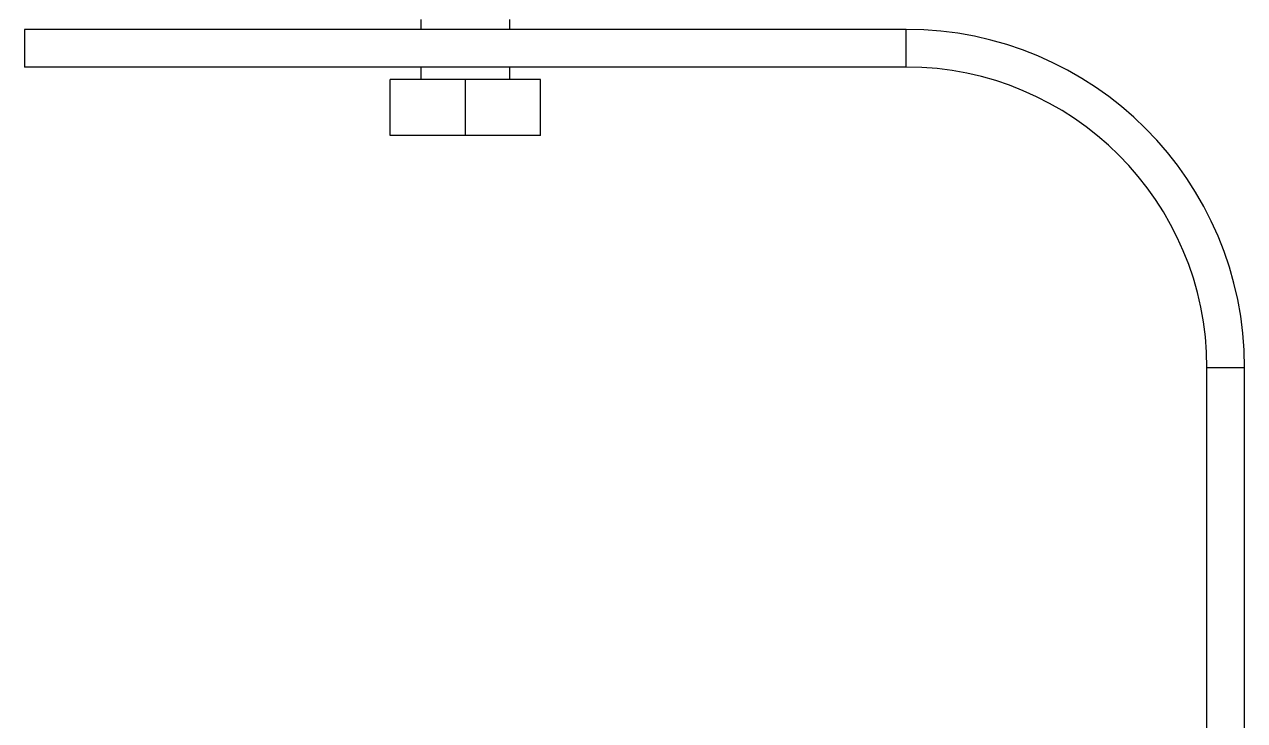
# Model space of a CAD drawing. Extents: x 17.1 to 113.1, y 3.8 to 84.5.
# Drawn here: x 51.76 to 57.85, y 42.33 to 45.8 of the extents above; entities that cross this region are included whole.
import ezdxf

# ---------------------------------------------------------------- set-up
doc = ezdxf.new("R2010")
doc.units = 0
doc.header["$MEASUREMENT"] = 0
doc.layers.add('OBJECT', color=7, linetype='CONTINUOUS')

msp = doc.modelspace()

# ---------------------------------------------------------------- linework, layer by layer
at = {"layer": 'OBJECT'}
for p, q in [((53.7372, 45.8245), (53.7372, 45.7745)), ((54.1822, 45.7745), (54.1822, 45.8245)), ((51.7597, 45.7745), (51.7597, 45.5865)), ((56.1597, 45.7745), (51.7597, 45.7745)), ((56.1597, 45.5865), (56.1597, 45.7745)), ((56.1597, 45.5865), (51.7597, 45.5865)), ((53.7372, 45.5865), (53.7372, 45.5245)), ((54.1822, 45.5245), (54.1822, 45.5865)), ((53.5847, 45.2445), (53.5847, 45.5245)), ((53.9597, 45.5245), (53.5847, 45.5245)), ((53.9597, 45.2445), (53.9597, 45.5245)), ((54.3347, 45.5245), (53.9597, 45.5245)), ((54.3347, 45.2445), (54.3347, 45.5245)), ((53.9597, 45.2445), (53.5847, 45.2445)), ((54.3347, 45.2445), (53.9597, 45.2445)), ((57.8477, 44.0865), (57.6597, 44.0865)), ((57.6597, 38.1348), (57.6597, 44.0865)), ((57.8477, 36.5315), (57.8477, 44.0865))]:
    msp.add_line(p, q, dxfattribs=at)
for radius in [1.688, 1.5]:
    msp.add_arc((56.1597, 44.0865), radius, 0, 90, dxfattribs=at)

doc.saveas('drawing.dxf')
